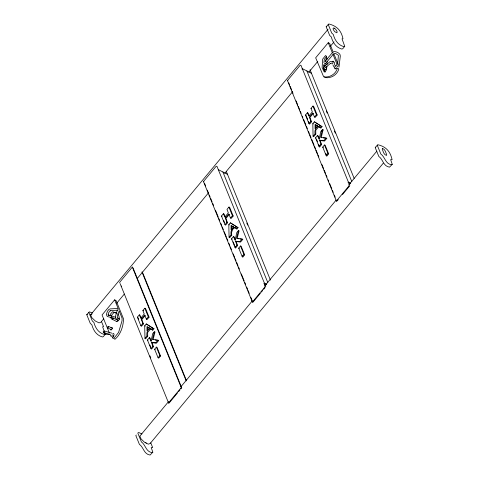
<?xml version="1.0" encoding="UTF-8"?>
<svg xmlns="http://www.w3.org/2000/svg" width="479" height="479" viewBox="0 0 479 479"><rect width="100%" height="100%" fill="white"/><g stroke="black" fill="none" stroke-linecap="round" stroke-linejoin="round"><path stroke-width="0.72" d="M109.96 315.793L110.415 314.158L112.565 311.715L116.702 313.104M111.409 316.523L111.864 314.883L114.014 312.446L116.894 313.332M108.547 326.385L108.517 327.277L107.847 327.989L107.458 327.54L107.895 326.546L108.547 326.385L112.397 328.319M310.212 70.425L310.224 70.114M326.882 66.407L326.516 69.796L324.996 71.754L324.187 71.928L322.122 67.461L322.678 59.121L325.552 55.522L325.983 55.756L327.181 59.198M326.971 64.246L327.091 61.36M334.486 67.156L334.426 68.066L335.132 68.982L336.857 67.755L337.342 68.491C335.569 74.233 329.63 77.82 323.678 76.856L315.667 57.821L328.241 42.703L329.69 43.427L333.318 52.355M335.875 68.79L335.935 67.886M112.236 334.869L112.038 335.707L111.134 336.474L109.865 334.174M113.685 335.593L113.487 336.438M323.774 64.755L323.57 68.186L325.115 72.161M323.924 62.653L324.313 59.294L326.385 56.666M337.659 64.294L338.396 55.319L335.569 53.438L334.372 53.361M338.988 67.204L340.306 56.055L340.012 54.552C338.677 52.636 336.228 51.487 333.893 51.594M153.525 346.718L152.023 342.689L156.471 343.18L158.693 340.509L157.944 340.18L155.765 342.802L151.406 342.317L152.879 346.269L153.525 346.718L151.544 349.101L150.933 348.61L147.436 339.988L149.376 337.653L149.957 337.929L151.238 341.09M237.626 245.583L236.129 241.554L240.572 242.045L242.793 239.374L242.045 239.045L239.865 241.667L235.506 241.188L236.979 245.14L237.626 245.583L235.644 247.966L235.039 247.475L231.537 238.853L233.483 236.518L234.057 236.794L235.345 239.955M321.625 144.58L320.128 140.551L324.57 141.042L326.792 138.365L326.043 138.042L323.864 140.658L319.505 140.179L320.978 144.131L321.625 144.58L319.649 146.963L319.038 146.466L315.535 137.85L317.481 135.515L318.056 135.791L319.343 138.946M323.636 69.401L324.66 65.054M325.516 61.426L326.199 58.522M153.082 339.701L155.004 331.947L154.328 331.791L152.412 339.371L157.944 340.18M238.59 238.77L237.129 238.464L239.105 230.812L238.428 230.656L236.512 238.237L242.045 239.045M321.187 137.563L323.103 129.809L322.427 129.647L320.511 137.233L326.043 138.042M118.978 311.494L117.217 316.565L117.475 317.589L119.75 319.295M324.499 64.09L326.175 62.773L333.588 53.876M104.823 332.869L105.314 334.222L103.302 336.641L102.404 336.971C96.548 335.306 93.375 330.522 91.854 324.792L90.28 323.385L86.753 314.691L89.369 311.847L92.597 313.038M326.175 26.794L328.792 23.95C336.737 25.878 341.276 30.488 342.976 38.727L342.036 38.865L344.736 46.325L342.724 48.744L341.826 49.074C335.971 47.409 332.803 42.625 331.282 36.895L329.702 35.488L326.175 26.794L326.78 26.369M103.775 318.757L100.907 322.205L99.057 322.876L95.279 320.984L91.794 317.625L90.639 314.781L328.049 29.303M132.809 267.336L132.324 267.09L119.678 282.305L119.834 282.933M260.36 293.298L252.864 302.309L252.385 302.069L203.455 181.565L216.101 166.351L216.909 166.207L265.6 286.107M336.869 201.306L336.384 201.06L287.454 80.556L300.105 65.348L300.908 65.198L349.353 184.505M121.235 286.388L121.558 285.993M301.986 69.042L302.309 68.647L311.458 73.245L311.128 73.634M114.218 338.761L114.942 339.294C120.792 334.366 123.313 326.241 123.528 318.894L116.08 300.561L114.631 299.836L102.057 314.954L109.308 332.803M116.672 303.249L124.312 294.058M137.21 278.55L208.389 192.965M224.627 173.434L292.459 91.872M308.704 72.341L317.781 61.426M330.199 46.493L334.019 41.901M227.13 174.637L227.453 174.248L218.31 169.656M325.013 61.48L332.486 52.51M145.245 315.451L141.79 319.655L143.466 323.906L141.485 326.289L140.88 325.792L137.383 317.17L139.323 314.835L139.898 315.116L141.269 318.493M139.323 314.835L140.73 318.206L144.239 313.99L142.886 310.554L144.826 308.219L145.508 308.368L149.077 317.158L147.095 319.541L146.382 319.176L144.676 315.08L141.263 319.14L142.826 323.451L143.466 323.906M229.351 214.317L225.89 218.52L227.573 222.771L225.591 225.154L224.986 224.657L221.484 216.035L223.43 213.7L223.998 213.981L225.369 217.358M227.573 222.771L226.926 222.322L225.364 218.005L228.776 213.945L230.483 218.041L231.201 218.406L233.183 216.023L229.615 207.233L228.926 207.084L226.986 209.419L228.339 212.856L224.837 217.071L223.43 213.7M313.35 113.313L309.889 117.517L311.572 121.768L309.59 124.151L308.985 123.648L305.482 115.032L307.428 112.697L308.003 112.978L309.099 115.678M307.428 112.697L308.835 116.068L312.344 111.852L310.985 108.416L312.931 106.081L313.613 106.23L317.182 115.02L315.2 117.403L314.487 117.032L312.775 112.942L309.362 117.002L310.925 121.313L311.572 121.768M140.88 325.792L142.826 323.451M146.382 319.176L148.322 316.841L144.826 308.219M224.986 224.657L226.926 222.322M230.483 218.041L232.429 215.706L228.926 207.084M308.985 123.648L310.925 121.313M314.487 117.032L316.427 114.697L312.931 106.081M150.657 328.839L147.664 332.432L147.7 336.276L145.562 338.845L144.963 338.336L144.712 325.81L146.269 323.942L153.951 328.756L152.795 330.145C149.448 325.798 145.67 332.534 147.059 335.815L144.963 338.336M318.757 126.695L315.769 130.294L315.799 134.138L313.661 136.701L313.068 136.192L312.817 123.672L314.368 121.804L322.056 126.618L320.9 128.007C317.553 123.654 313.775 130.396 315.164 133.677L313.068 136.192M152.059 329.809L153.19 328.444L153.951 328.756M229.07 237.201L231.159 234.686C229.776 231.399 233.554 224.663 236.901 229.01L238.057 227.621L230.369 222.813L228.812 224.675L229.07 237.201L229.663 237.71L231.8 235.141C230.537 232.65 233.788 224.765 236.901 229.01M236.159 228.675L237.297 227.309L238.057 227.621M320.158 127.665L321.295 126.306L322.056 126.618M150.933 348.61L152.879 346.269M235.039 247.475L236.979 245.14M319.038 146.466L320.978 144.131M154.621 349.239L156.399 347.107L157.022 347.329L160.543 355.993L158.735 358.166L158.076 357.741L154.621 349.239L155.214 349.502M238.728 248.11L240.5 245.972L241.129 246.194L244.649 254.858L242.841 257.037L242.176 256.606L238.728 248.11L239.32 248.367M322.726 147.101L324.499 144.969L325.127 145.191L328.648 153.855L326.84 156.028L326.175 155.603L322.726 147.101L323.319 147.364M158.076 357.741L159.848 355.61L156.399 347.107M242.176 256.606L243.949 254.475L240.5 245.972M326.175 155.603L327.953 153.466L324.499 144.969M375.243 147.634L377.727 144.706C385.936 146.538 390.301 151.376 392.097 159.687L390.636 159.633L392.247 164.303L389.511 167.153C383.212 166.279 383.122 159.393 378.817 156.441L375.243 147.634L375.716 147.125M264.785 285.298L264.055 283.502L264.384 283.113L266.342 284.095M168.554 401.606L139.892 436.07L141.048 438.92L144.532 442.273L148.304 444.171L150.161 443.5L383.272 163.189M180.972 386.673L252.146 301.087M264.57 286.155L336.222 199.994M348.64 185.056L376.823 151.166M132.324 267.09L181.254 387.595L168.608 402.803L168.764 403.438M252.385 302.069L265.031 286.855L265.839 286.705M336.384 201.06L349.035 185.852L349.844 185.702M169.087 403.049L177.523 392.906M178.457 391.78L179.864 390.092M180.805 388.966L181.739 387.834L133.09 268.024M261.3 292.166L262.708 290.478M263.642 289.352L265.049 287.663M337.336 200.743L338.27 199.611M342.491 194.546L349.514 186.091M150.747 442.836L152.675 447.584L151.214 447.53L152.825 452.2L150.083 455.05C143.79 454.176 143.7 447.29 139.395 444.338L135.814 435.531L136.293 435.022M322.427 129.647L320.792 131.533L319.122 139.245L317.481 135.515M321.852 131.246L323.103 129.809M238.428 230.656L236.794 232.537L235.123 240.248L233.483 236.518M154.328 331.791L152.687 333.671L151.017 341.383L149.376 337.653M324.499 66.21L330.025 61.647L332.959 61.743M326.025 67.174L330.618 63.246L330.342 63.39M112.697 333.887L113.254 333.45L113.774 333.665C115.05 335.438 111.924 336.773 113.002 338.521L114.08 338.102L118.6 332.39L122.037 320.768L122.079 318.164L119.043 310.697M86.753 314.691L87.358 314.266M113.2 336.785L112.583 337.198L112.146 336.965M334.917 66.401L336.426 65.617L336.887 63.982L332.983 54.372M392.247 164.303L391.523 164.734C385.224 163.86 385.134 156.974 380.829 154.022L377.254 145.215M152.825 452.2L152.094 452.631C145.802 451.757 145.712 444.871 141.407 441.919L137.826 433.112L138.305 432.603L139.072 432.663L141.922 433.98M111.02 327.828L111.978 327.319L112.337 328.181L111.739 329.558L110.781 330.067L110.421 329.205M332.186 61.611L333.144 61.114L333.492 61.989M332.887 63.366L331.929 63.863L331.576 62.989M104.177 331.037L103.189 331.546L103.422 332.618L106.823 334.42L109.068 334.528M332.576 62.264L333.504 61.821L334.318 62.258L334.605 64.563L335.426 66.006M344.736 46.325L343.838 46.655C337.982 44.99 334.815 40.2 333.294 34.476L331.713 33.069L328.187 24.375M90.639 314.781L91.872 314.332M105.314 334.222L104.416 334.552C98.56 332.887 95.387 328.097 93.866 322.373L92.291 320.966L88.765 312.272M324.199 70.239L325.959 69.605M337.887 68.617L338.599 68.677L338.791 69.221C337.018 74.958 331.079 78.544 325.127 77.58L324.558 76.88M117.559 308.476L110.092 308.919L108.835 309.494L107.38 311.356L106.368 314.553L107.272 316.499L113.595 318.212L113.283 318.092L117.139 319.93L117.63 320.744M116.672 321.511L117.439 321.481C120.343 319.828 119.343 316.152 117.858 313.853M323.289 137.862L326.792 138.365M239.991 238.973L242.793 239.374M155.184 340.006L158.693 340.509M104.757 332.767L103.739 332.624L109.895 334.282M104.488 331.037L111.787 333.15M310.985 108.416L311.631 108.613M142.886 310.554L143.526 310.751M337.06 66.719L337.875 66.347L338.336 64.713L333.875 53.726M115.732 317.302L108.062 314.889M316.427 114.697L317.182 115.02M232.429 215.706L233.183 216.023M148.322 316.841L149.077 317.158M312.817 123.672L313.404 123.929M228.812 224.675L229.405 224.932M144.712 325.81L145.305 326.067M116.81 321.583L111.421 318.906L110.499 317.128M287.454 80.556L287.933 80.801M350.341 183.092L348.383 182.104L348.059 182.499L350.67 183.81M203.455 181.565L203.934 181.804M264.055 283.502L266.671 284.813M107.847 327.989L111.523 329.839M181.254 387.595L181.739 387.834M324.828 63.611L327.091 64.773M323.942 65.126L326.636 66.509M117.373 318.152L118.463 318.721M327.953 153.466L328.648 153.855M243.949 254.475L244.649 254.858M159.848 355.61L160.543 355.993M319.505 140.179L320.128 140.551M235.506 241.188L236.129 241.554M151.406 342.317L152.023 342.689M315.535 137.85L316.074 138.174M231.537 238.853L232.076 239.177M147.436 339.988L147.975 340.312M305.482 115.032L306.021 115.355L307.668 119.415M221.484 216.035L222.017 216.364M137.383 317.17L137.916 317.499L138.742 319.529M325.271 67.383L326.534 68.18M324.002 68.653L325.666 69.7M314.368 121.804L321.295 126.306M317.499 125.797L315.703 124.791L315.679 128.324M318.834 126.666L320.9 128.007M230.369 222.813L237.297 227.309M233.501 226.806L231.656 225.872L231.692 229.992M146.269 323.942L153.19 328.444M149.4 327.935L147.598 326.935L147.58 330.468M150.729 328.804L152.795 330.145M118.032 320.206L115.888 318.499L115.415 316.589L117.415 309.751L117.517 310.584L117.086 310.212L109.966 310.631L110.811 310.518L108.883 312.242L108.158 314.487L108.482 315.673M315.164 133.677L315.799 134.138M231.159 234.686L231.8 235.141M147.059 335.815L147.7 336.276M145.424 442.434L146.382 443.129M112.87 319.637L111.679 317.188M334.091 67.108L332.899 64.857M328.241 42.703L332.426 53.001M310.057 69.796L354.155 178.398M326.301 110.99L327.145 113.068M334.444 131.054L335.288 133.132M306.883 70.946L351.831 181.637M325.756 153.364L326.84 156.028M316.625 139.521L317.451 141.55M318.547 144.257L319.649 146.963M308.488 121.444L309.314 123.474M288.777 82.879L289.621 84.957M290.184 86.34L291.591 89.807M292.154 91.19L292.998 93.267M296.088 100.883L297.776 105.039M298.339 106.428L299.746 109.889M300.309 111.272L301.153 113.349M302.279 116.122L302.842 117.505M303.686 119.582L305.931 125.121M306.494 126.51L307.338 128.588M308.464 131.354L309.308 133.431M309.871 134.821L310.997 137.587M311.841 139.664L314.086 145.209M314.649 146.592L315.493 148.67M316.056 150.053L317.463 153.519M318.026 154.903L318.87 156.98M321.96 164.596L323.648 168.752M324.211 170.141L325.618 173.602M326.181 174.985L327.025 177.062M328.151 179.835L328.714 181.218M329.552 183.295L331.803 188.84M332.366 190.223L333.21 192.301M334.336 195.073L335.18 197.15M226.333 171.488L270.437 280.095M246.793 223.064L247.637 225.142M222.885 171.949L267.833 282.64M242.296 255.702L242.841 257.037M233.177 241.883L234.548 245.26M235.099 246.613L235.644 247.966M223.669 220.424L224.489 222.448M204.497 183.194L205.623 185.96M207.311 190.115L208.718 193.582M209.281 194.965L210.125 197.043M210.682 198.426L212.089 201.893M212.652 203.276L213.496 205.353M215.466 210.203L218.28 217.125M218.837 218.514L219.681 220.591M220.807 223.358L221.651 225.435M222.214 226.824L223.34 229.591M224.184 231.668L226.435 237.213M226.998 238.596L227.836 240.674M228.962 243.446L229.806 245.523M230.369 246.907L231.495 249.679M233.183 253.834L234.59 257.295M235.153 258.678L235.991 260.756M236.554 262.145L237.961 265.606M238.524 266.989L239.368 269.066M241.338 273.916L244.146 280.838M244.709 282.227L245.553 284.304M246.679 287.071L247.523 289.148M248.086 290.537L249.212 293.304M250.9 297.459L252.307 300.926M186.588 380.901L142.437 272.174L141.952 271.928L186.103 380.661M149.897 345.042L150.717 347.071M149.933 355.867L150.777 357.945M120.115 283.628L168.279 402.24M114.631 299.836L118.493 309.338M101.38 321.277L103.554 326.624L102.608 326.762L104.332 331.51M149.292 328.067L146.987 330.839L146.963 326.66L149.292 328.067M233.399 226.932L231.088 229.704L231.064 225.525L233.399 226.932M317.397 125.923L315.086 128.701L315.062 124.522L317.397 125.923M382.398 148.502L382.236 149.197C383.296 151.334 383.727 154.867 386.547 155.394L386.709 154.699C385.649 152.561 385.224 149.035 382.398 148.502M334.216 28.177L333.348 27.95A5.646 1.988 39.7 0 0 334.911 31.806L336.857 32.782A5.646 1.988 39.7 0 0 335.294 28.926L334.216 28.177"/></g></svg>
